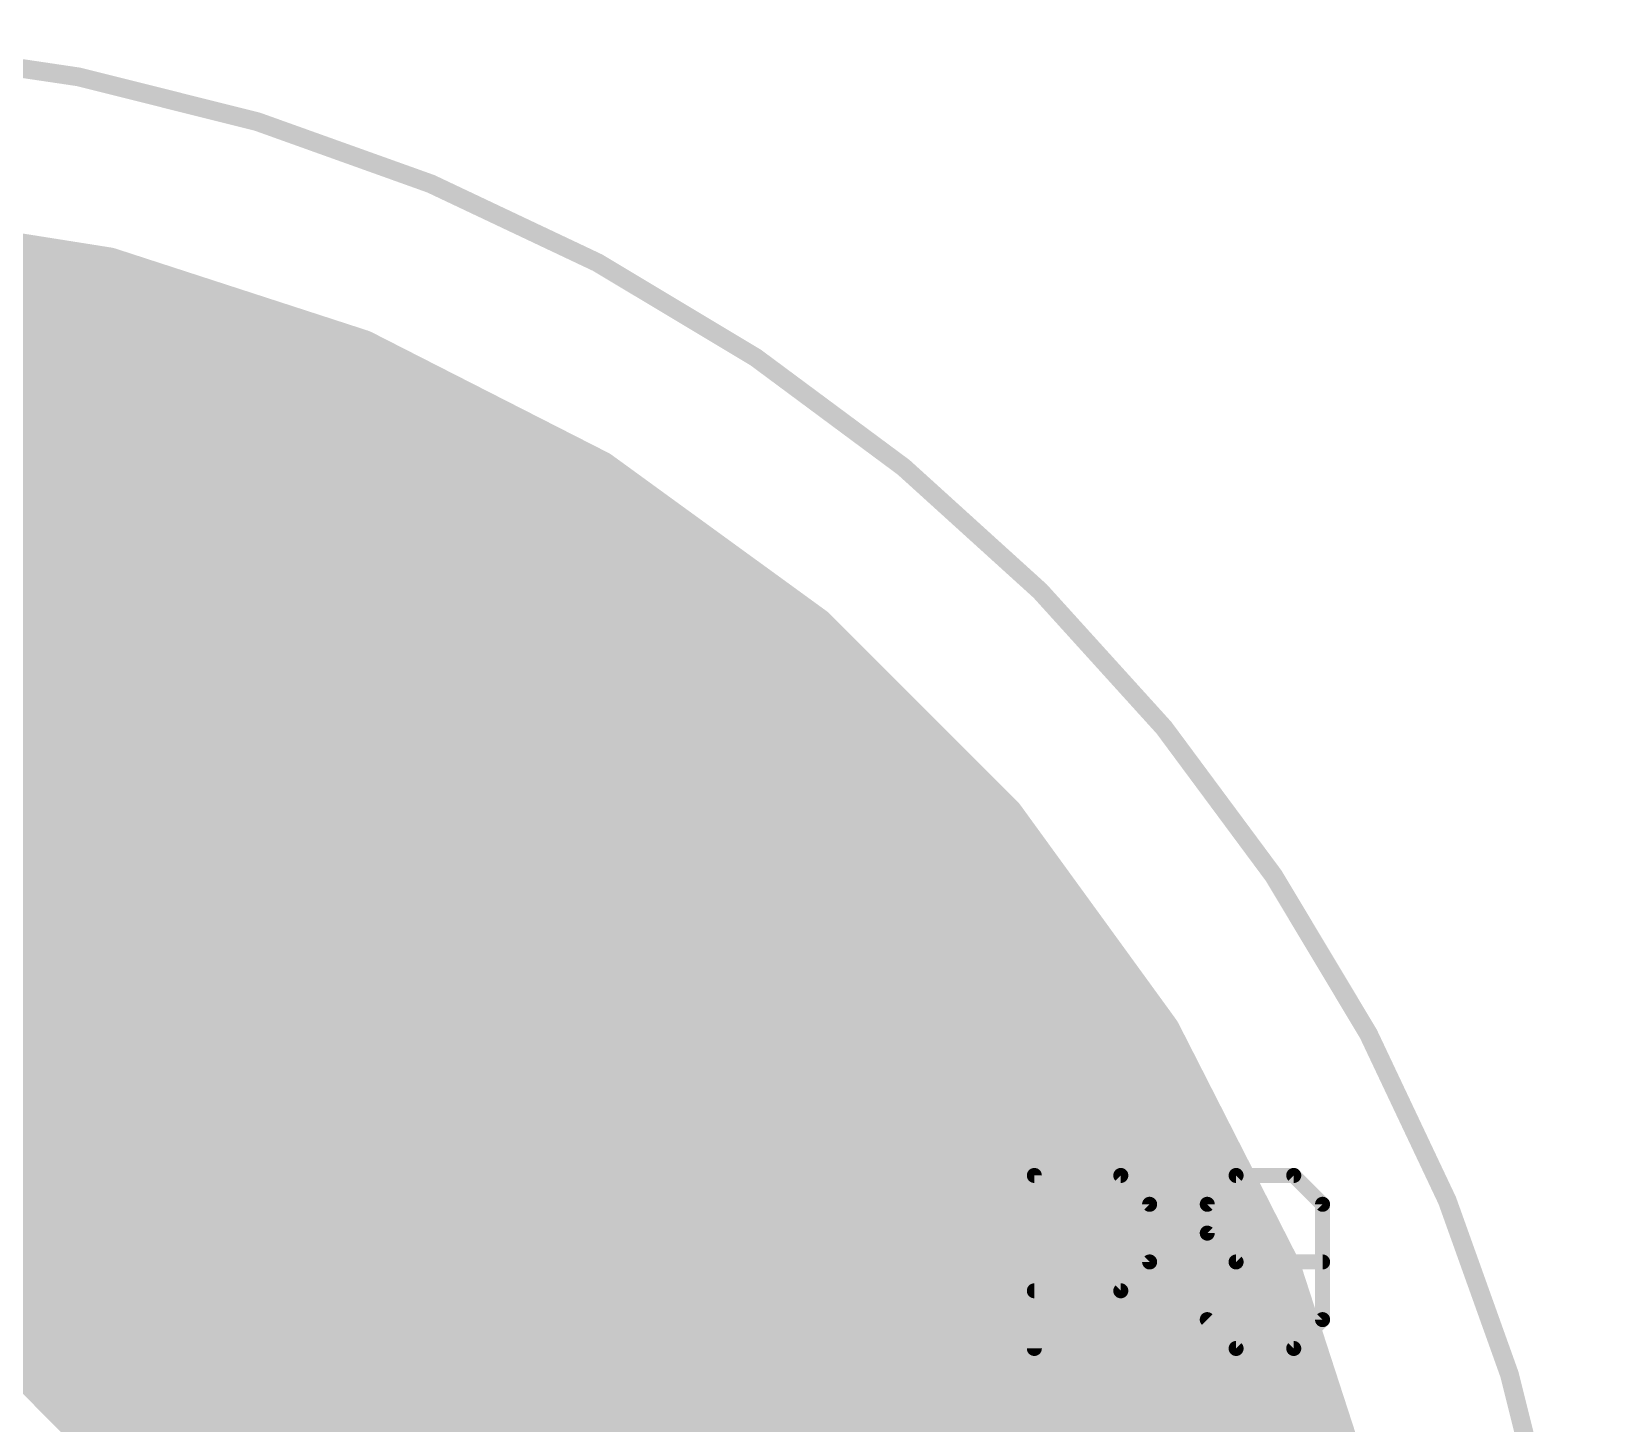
# Model space of a CAD drawing. Extents: x -0.1 to 54.7, y 0 to 86.4.
# Drawn here: x 44.07 to 54.67, y 77.01 to 86.42 of the extents above; entities that cross this region are included whole.
import ezdxf

# ---------------------------------------------------------------- set-up
doc = ezdxf.new("R2010")
doc.units = 0
for name, color, linetype in [('1', 22, 'CONTINUOUS'), ('16', 175, 'CONTINUOUS'), ('20', 7, 'CONTINUOUS'), ('51', 253, 'CONTINUOUS')]:
    doc.layers.add(name, color=color, linetype=linetype)

msp = doc.modelspace()

# ---------------------------------------------------------------- linework, layer by layer
at = {"layer": '1', "const_width": 0.4064}
for points in [[(42.8058, 85.0421), (44.5753, 84.7618)], [(44.5753, 84.7618), (46.2792, 84.2082)], [(9.3249, 84.5312), (45.2851, 84.5312)], [(8.1671, 84.1248), (46.4429, 84.1248)], [(46.2792, 84.2082), (47.8755, 83.3948)], [(7.3695, 83.7184), (47.2405, 83.7184)], [(47.8755, 83.3948), (49.3249, 82.3418)], [(6.6204, 83.312), (47.9896, 83.312)], [(6.0611, 82.9056), (48.5489, 82.9056)], [(25.9744, 82.4992), (49.1083, 82.4992)], [(49.3249, 82.3418), (50.5918, 81.0749)], [(26.491, 82.0928), (49.5739, 82.0928)], [(46.0653, 76.7168), (40.9853, 81.7968)], [(41.0957, 81.6864), (49.9803, 81.6864)], [(40.64, 81.28), (45.72, 76.2)], [(41.5021, 81.28), (50.3867, 81.28)], [(50.5918, 81.0749), (51.6448, 79.6255)], [(41.9085, 80.8736), (50.7381, 80.8736)], [(42.3149, 80.4672), (51.0333, 80.4672)], [(42.7213, 80.0608), (51.3286, 80.0608)], [(43.1277, 79.6544), (51.6239, 79.6544)], [(51.6448, 79.6255), (52.4582, 78.0292)], [(43.5341, 79.248), (51.8372, 79.248)], [(43.9405, 78.8416), (52.0443, 78.8416)], [(44.3469, 78.4352), (52.2513, 78.4352)], [(44.7533, 78.0288), (52.4583, 78.0288)], [(52.4582, 78.0292), (53.0118, 76.3253)], [(45.1597, 77.6224), (52.5904, 77.6224)], [(45.5661, 77.216), (52.7224, 77.216)], [(45.9725, 76.8096), (52.8545, 76.8096)]]:
    msp.add_lwpolyline(points, dxfattribs=at)
at = {"layer": '1', "const_width": 0.2032}
for points in [[(44.6067, 84.8585, 1), (44.5439, 84.6652)], [(44.5594, 84.6615, 1), (44.5912, 84.8622)], [(45.2851, 84.4296, 1), (45.2851, 84.6328)], [(46.3253, 84.2987, 1), (46.2331, 84.1177)], [(46.2478, 84.1116, 1), (46.3106, 84.3048)], [(46.4429, 84.0232, 1), (46.4429, 84.2264)], [(47.2405, 83.6168, 1), (47.2405, 83.82)], [(47.9352, 83.477, 1), (47.8158, 83.3127)], [(47.8294, 83.3043, 1), (47.9216, 83.4854)], [(47.9896, 83.2104, 1), (47.9896, 83.4136)], [(48.5489, 82.804, 1), (48.5489, 83.0072)], [(49.1083, 82.3976, 1), (49.1083, 82.6008)], [(49.3968, 82.4136, 1), (49.2531, 82.2699)], [(49.2652, 82.2596, 1), (49.3847, 82.424)], [(49.5739, 81.9912, 1), (49.5739, 82.1944)], [(49.9803, 81.5848, 1), (49.9803, 81.788)], [(50.3867, 81.1784, 1), (50.3867, 81.3816)], [(50.674, 81.1347, 1), (50.5096, 81.0152)], [(50.5199, 81.0031, 1), (50.6636, 81.1468)], [(50.7381, 80.772, 1), (50.7381, 80.9752)], [(51.0333, 80.3656, 1), (51.0333, 80.5688)], [(51.3286, 79.9592, 1), (51.3286, 80.1624)], [(51.6239, 79.5528, 1), (51.6239, 79.756)], [(51.7354, 79.6716, 1), (51.5543, 79.5794)], [(51.5627, 79.5658, 1), (51.727, 79.6852)], [(51.8372, 79.1464, 1), (51.8372, 79.3496)], [(52.0443, 78.74, 1), (52.0443, 78.9432)], [(44.3469, 78.5368, 1), (44.3469, 78.3336)], [(52.2513, 78.3336, 1), (52.2513, 78.5368)], [(44.7533, 78.1304, 1), (44.7533, 77.9272)], [(52.5548, 78.0606, 1), (52.3616, 77.9978)], [(52.3677, 77.9831, 1), (52.5487, 78.0753)], [(52.4583, 77.9272, 1), (52.4583, 78.1304)], [(45.1597, 77.724, 1), (45.1597, 77.5208)], [(52.5904, 77.5208, 1), (52.5904, 77.724)], [(45.5661, 77.3176, 1), (45.5661, 77.1144)], [(52.7224, 77.1144, 1), (52.7224, 77.3176)]]:
    msp.add_lwpolyline(points, format="xyb", dxfattribs=at)
at = {"layer": '16', "const_width": 0.4064}
for points in [[(42.8058, 85.0421), (44.5753, 84.7618)], [(44.5753, 84.7618), (46.2792, 84.2082)], [(9.3249, 84.5312), (45.2851, 84.5312)], [(8.1671, 84.1248), (46.4429, 84.1248)], [(46.2792, 84.2082), (47.8755, 83.3948)], [(7.3695, 83.7184), (47.2405, 83.7184)], [(47.8755, 83.3948), (49.3249, 82.3418)], [(6.6204, 83.312), (47.9896, 83.312)], [(6.0611, 82.9056), (48.5489, 82.9056)], [(25.9744, 82.4992), (49.1083, 82.4992)], [(49.3249, 82.3418), (50.5918, 81.0749)], [(26.491, 82.0928), (49.5739, 82.0928)], [(26.6888, 81.6864), (49.9803, 81.6864)], [(26.7462, 81.28), (50.3867, 81.28)], [(50.5918, 81.0749), (51.6448, 79.6255)], [(26.6888, 80.8736), (50.7381, 80.8736)], [(41.0449, 80.4672), (51.0333, 80.4672)], [(44.9668, 76.5453), (41.1568, 80.3553)], [(41.4513, 80.0608), (51.3286, 80.0608)], [(41.8577, 79.6544), (51.6239, 79.6544)], [(51.6448, 79.6255), (52.4582, 78.0292)], [(42.2641, 79.248), (51.8372, 79.248)], [(42.6705, 78.8416), (52.0443, 78.8416)], [(43.0769, 78.4352), (52.2513, 78.4352)], [(43.4833, 78.0288), (52.4583, 78.0288)], [(52.4582, 78.0292), (53.0118, 76.3253)], [(43.8897, 77.6224), (52.5904, 77.6224)], [(44.2961, 77.216), (52.7224, 77.216)], [(44.7025, 76.8096), (52.8545, 76.8096)]]:
    msp.add_lwpolyline(points, dxfattribs=at)
at = {"layer": '16', "const_width": 0.2032}
for points in [[(44.6067, 84.8585, 1), (44.5439, 84.6652)], [(44.5594, 84.6615, 1), (44.5912, 84.8622)], [(45.2851, 84.4296, 1), (45.2851, 84.6328)], [(46.3253, 84.2987, 1), (46.2331, 84.1177)], [(46.2478, 84.1116, 1), (46.3106, 84.3048)], [(46.4429, 84.0232, 1), (46.4429, 84.2264)], [(47.2405, 83.6168, 1), (47.2405, 83.82)], [(47.9352, 83.477, 1), (47.8158, 83.3127)], [(47.8294, 83.3043, 1), (47.9216, 83.4854)], [(47.9896, 83.2104, 1), (47.9896, 83.4136)], [(48.5489, 82.804, 1), (48.5489, 83.0072)], [(49.1083, 82.3976, 1), (49.1083, 82.6008)], [(49.3968, 82.4136, 1), (49.2531, 82.2699)], [(49.2652, 82.2596, 1), (49.3847, 82.424)], [(49.5739, 81.9912, 1), (49.5739, 82.1944)], [(49.9803, 81.5848, 1), (49.9803, 81.788)], [(50.3867, 81.1784, 1), (50.3867, 81.3816)], [(50.674, 81.1347, 1), (50.5096, 81.0152)], [(50.5199, 81.0031, 1), (50.6636, 81.1468)], [(50.7381, 80.772, 1), (50.7381, 80.9752)], [(51.0333, 80.3656, 1), (51.0333, 80.5688)], [(51.3286, 79.9592, 1), (51.3286, 80.1624)], [(51.6239, 79.5528, 1), (51.6239, 79.756)], [(51.7354, 79.6716, 1), (51.5543, 79.5794)], [(51.5627, 79.5658, 1), (51.727, 79.6852)], [(51.8372, 79.1464, 1), (51.8372, 79.3496)], [(52.0443, 78.74, 1), (52.0443, 78.9432)], [(52.2513, 78.3336, 1), (52.2513, 78.5368)], [(52.5548, 78.0606, 1), (52.3616, 77.9978)], [(52.3677, 77.9831, 1), (52.5487, 78.0753)], [(52.4583, 77.9272, 1), (52.4583, 78.1304)], [(52.5904, 77.5208, 1), (52.5904, 77.724)], [(44.2961, 77.3176, 1), (44.2961, 77.1144)], [(52.7224, 77.1144, 1), (52.7224, 77.3176)]]:
    msp.add_lwpolyline(points, format="xyb", dxfattribs=at)
at = {"layer": '20', "const_width": 0.127}
msp.add_lwpolyline([(54.61, 73.66, 0.4142), (41.91, 86.36)], format="xyb", dxfattribs=at)
at = {"layer": '51', "const_width": 0.1016}
for points in [[(50.8508, 77.5208), (50.8508, 78.6902)], [(50.8508, 78.6902), (51.4355, 78.6902)], [(51.4355, 78.6902), (51.6304, 78.4953)], [(52.2151, 78.6902), (52.0202, 78.4953)], [(52.6049, 78.6902), (52.2151, 78.6902)], [(52.7998, 78.4953), (52.6049, 78.6902)], [(51.6304, 78.4953), (51.6304, 78.1055)], [(52.0202, 78.4953), (52.0202, 78.3004)], [(52.7998, 77.7157), (52.7998, 78.4953)], [(52.0202, 78.3004), (52.2151, 78.1055)], [(51.6304, 78.1055), (51.4355, 77.9106)], [(52.2151, 78.1055), (52.7998, 78.1055)], [(51.4355, 77.9106), (50.8508, 77.9106)], [(52.0202, 77.7157), (52.2151, 77.5208)], [(52.6049, 77.5208), (52.7998, 77.7157)], [(52.2151, 77.5208), (52.6049, 77.5208)]]:
    msp.add_lwpolyline(points, dxfattribs=at)
at = {"layer": '51', "const_width": 0.0508}
for points in [[(50.8762, 78.6902, 1), (50.8254, 78.6902)], [(50.8508, 78.7156, 1), (50.8508, 78.6648)], [(51.4535, 78.7082, 1), (51.4175, 78.6722)], [(51.4355, 78.6648, 1), (51.4355, 78.7156)], [(52.2151, 78.7156, 1), (52.2151, 78.6648)], [(52.2331, 78.6722, 1), (52.1971, 78.7082)], [(52.6229, 78.7082, 1), (52.5869, 78.6722)], [(52.6049, 78.6648, 1), (52.6049, 78.7156)], [(51.6558, 78.4953, 1), (51.605, 78.4953)], [(51.6124, 78.4773, 1), (51.6484, 78.5133)], [(52.0022, 78.5133, 1), (52.0382, 78.4773)], [(52.0456, 78.4953, 1), (51.9948, 78.4953)], [(52.8252, 78.4953, 1), (52.7744, 78.4953)], [(52.7818, 78.4773, 1), (52.8178, 78.5133)], [(52.0382, 78.3184, 1), (52.0022, 78.2824)], [(51.9948, 78.3004, 1), (52.0456, 78.3004)], [(51.605, 78.1055, 1), (51.6558, 78.1055)], [(51.6484, 78.0875, 1), (51.6124, 78.1235)], [(52.2151, 78.1309, 1), (52.2151, 78.0801)], [(52.1971, 78.0875, 1), (52.2331, 78.1235)], [(52.7998, 78.0801, 1), (52.7998, 78.1309)], [(50.8508, 77.936, 1), (50.8508, 77.8852)], [(51.4175, 77.9286, 1), (51.4535, 77.8926)], [(51.4355, 77.8852, 1), (51.4355, 77.936)], [(52.0382, 77.7337, 1), (52.0022, 77.6977)], [(52.7744, 77.7157, 1), (52.8252, 77.7157)], [(52.8178, 77.6977, 1), (52.7818, 77.7337)], [(50.8254, 77.5208, 1), (50.8762, 77.5208)], [(52.2151, 77.5462, 1), (52.2151, 77.4954)], [(52.1971, 77.5028, 1), (52.2331, 77.5388)], [(52.5869, 77.5388, 1), (52.6229, 77.5028)], [(52.6049, 77.4954, 1), (52.6049, 77.5462)]]:
    msp.add_lwpolyline(points, format="xyb", dxfattribs=at)

doc.saveas('drawing.dxf')
